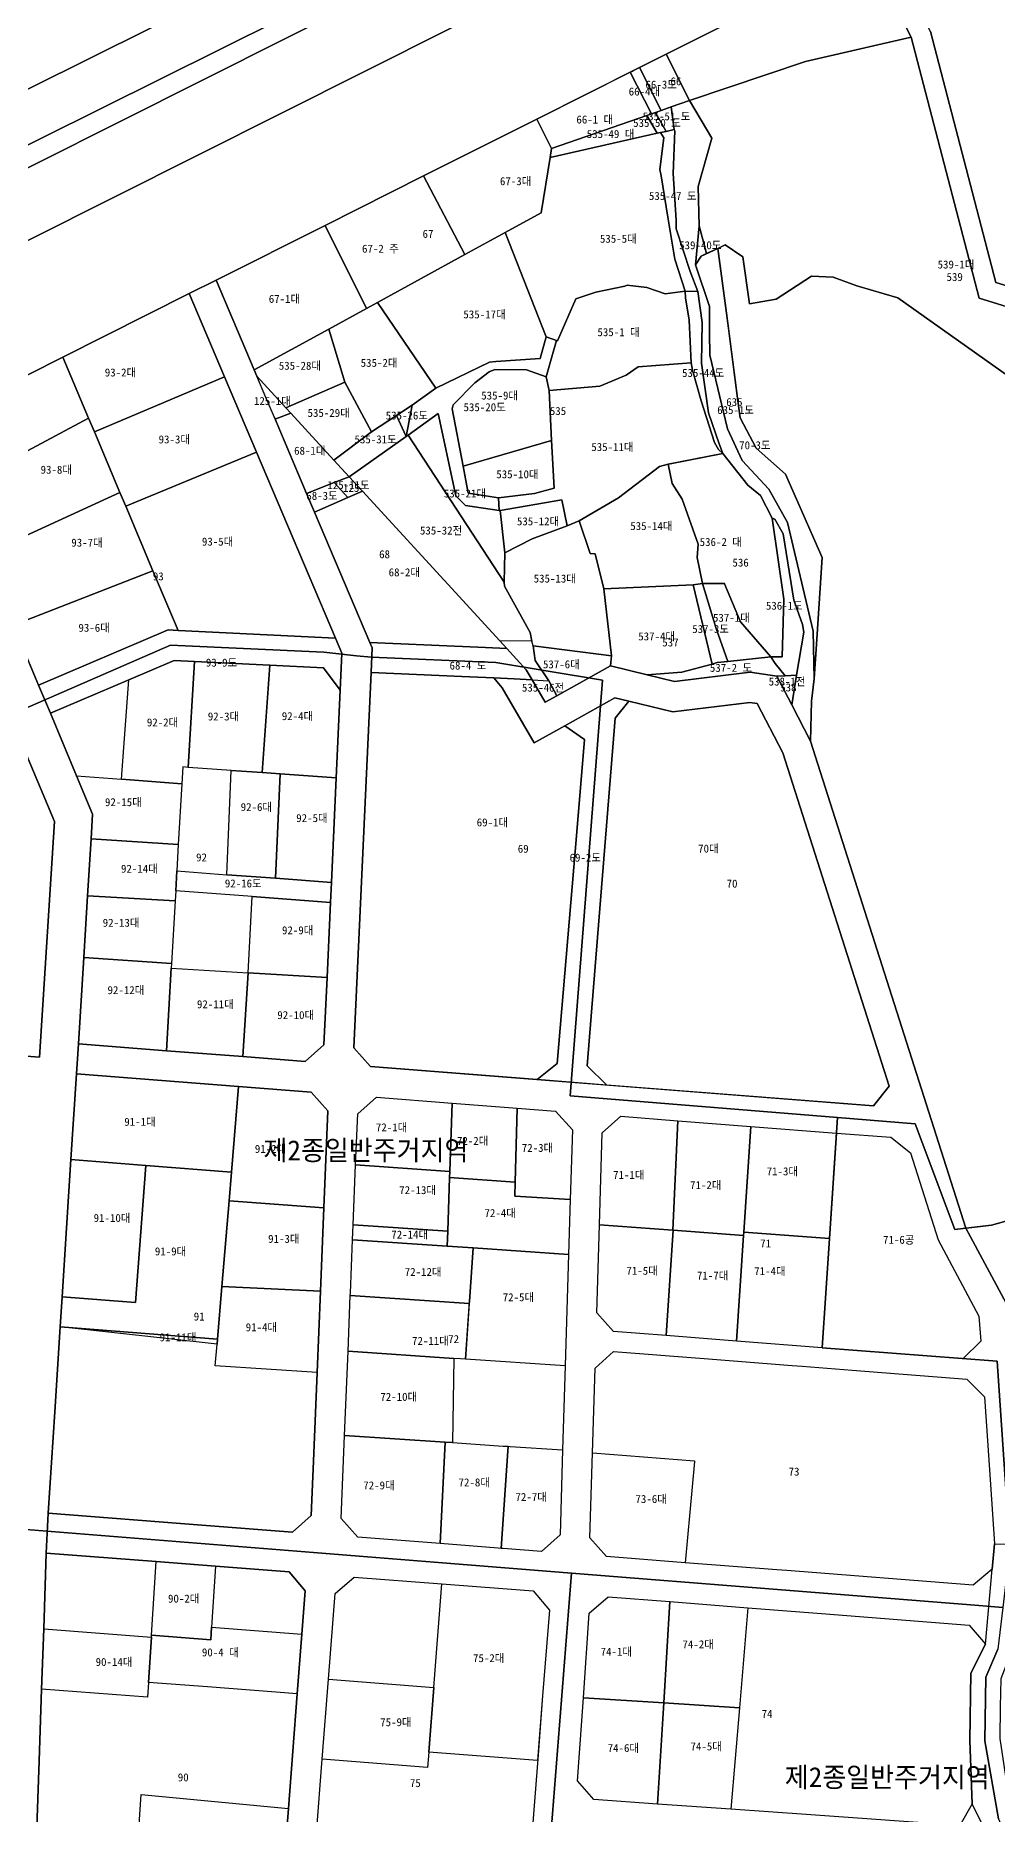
# Model space of a CAD drawing. Header units: metres. Extents: x 198218 to 208474, y 536547 to 547345.
# Drawn here: x 199855.9 to 200048.4, y 544205.1 to 544560.8 of the extents above; entities that cross this region are included whole.
import ezdxf
from ezdxf.enums import TextEntityAlignment as Align

# ---------------------------------------------------------------- set-up
doc = ezdxf.new("R2010")
doc.units = ezdxf.units.M
for name, color, linetype in [('CENTER_RADIUS', 1, 'Continuous'), ('PARCEL_BONBUN', 7, 'Continuous'), ('PARCEL_BUBUN', 8, 'Continuous'), ('PARCEL_LABEL', 3, 'Continuous'), ('ZONING', 5, 'Continuous'), ('ZONING_LABEL', 6, 'Continuous')]:
    doc.layers.add(name, color=color, linetype=linetype)

msp = doc.modelspace()

# ---------------------------------------------------------------- linework, layer by layer
at = {"layer": 'CENTER_RADIUS'}
msp.add_circle((200224.7, 544673.01), 1000, dxfattribs=at)
at = {"layer": 'PARCEL_BONBUN'}
for points in [[(199502, 544343.08), (200291.34, 544739.08), (200266.7, 544776.29), (200263.36, 544781.33), (200254, 544795.46), (200247.05, 544805.95), (200243.72, 544810.99), (200095.88, 545034.22), (200086.36, 545037.29), (200067.91, 545030.29), (200062.77, 545028.34), (199752.8, 544910.66)], [(199806.35, 544573.96), (200254, 544795.46), (200263.36, 544781.33), (200266.7, 544776.29), (200291.34, 544739.08), (199502, 544343.08)], [(200231.63, 544682.3), (200194.58, 544663.71), (200191, 544661.92), (200165.55, 544649.14), (200120.74, 544626.66), (200108.04, 544620.28), (200085.49, 544608.96), (200081.91, 544607.17), (200078.33, 544605.37), (200071.15, 544601.77), (200026.12, 544579.18), (200022.53, 544577.38), (199982.08, 544557.09), (199976.72, 544554.4), (199956.23, 544544.12), (199933.56, 544532.74), (199913.84, 544522.85), (199892.04, 544511.91), (199886.66, 544509.21), (199861.38, 544496.51), (199834.61, 544483.07)], [(200143.19, 544574.22), (200093.09, 544548.71), (200088.55, 544546.4), (200099.46, 544524.39), (200075.79, 544498.73), (200044.71, 544508.29), (200044.71, 544508.29), (200031.07, 544560.46), (200022.54, 544577.38)], [(200071.68, 544477.7), (200028.45, 544508.39), (200020.21, 544510.76), (200015.5, 544512.52), (200011.15, 544512.7), (200004.06, 544508.11), (199998.74, 544507.15), (199997.42, 544516.53), (199993.88, 544518.93), (199992.43, 544518.26), (199990.13, 544517.21), (199989.07, 544516.72), (199987.96, 544514.93), (199988.68, 544522.76), (199988.47, 544530.6), (199991.22, 544540.32), (199986.77, 544547.79), (200009.98, 544555.61), (200031.07, 544560.46), (200044.71, 544508.29), (200075.79, 544498.73)], [(200034.96, 544561.63), (200048.01, 544511.45), (200074.55, 544503.29), (200094.66, 544525.07), (200083.21, 544548.17), (200095.3, 544554.33), (200099.32, 544556.37), (200102.88, 544558.19), (200104.43, 544562.95)], [(200056.98, 544325.7), (200047.19, 544322.98), (200042.05, 544322.35), (200010.95, 544419.7), (200011.18, 544427.73), (200011.71, 544432.22), (200011.49, 544441.73), (200006.34, 544463.42), (200002.64, 544470.09), (199997.28, 544475.81), (199994.36, 544482.14), (199990.79, 544496.9), (199990.78, 544501.38), (199990.78, 544506.63), (199987.96, 544514.93), (199989.07, 544516.72), (199992.43, 544518.26), (199993.88, 544518.93), (199997.42, 544516.53), (199998.74, 544507.15), (200004.06, 544508.11), (200011.15, 544512.7), (200011.15, 544512.7), (200015.5, 544512.52), (200020.21, 544510.76), (200028.45, 544508.39), (200071.68, 544477.7)], [(199905.5, 544193.57), (199906.49, 544206.29), (199908.28, 544229.22), (199909.21, 544241.19), (199909.88, 544249.81), (199906.63, 544253.61), (199891.93, 544254.76), (199880.06, 544255.68), (199858.05, 544257.4), (199858.44, 544265.4), (199889.17, 544263), (199907.34, 544261.58), (199911.08, 544264.9), (199911.59, 544277.34), (199912.25, 544293.47), (199912.91, 544309.73), (199913.6, 544326.42), (199914.39, 544345.82), (199911.07, 544349.56), (199896.55, 544350.7), (199864.11, 544353.23), (199864.49, 544359.22), (199882.12, 544357.84), (199897.38, 544356.65), (199909.86, 544355.68), (199913.61, 544358.99), (199914.23, 544372.5), (199914.92, 544387.48), (199915.1, 544391.48), (199916.06, 544412.38), (199916.86, 544429.92), (199917.2, 544437.3), (199915.92, 544440.31), (199900.12, 544477.51), (199893.73, 544492.56), (199886.66, 544509.21), (199892.04, 544511.91), (199899.66, 544493.96), (199900.19, 544492.7), (199905.99, 544486.38), (199906.96, 544485.33), (199903.84, 544484.1), (199910.15, 544469.26), (199911.73, 544465.53), (199922.81, 544439.44), (199923.26, 544438.38), (199923.03, 544433.43), (199919.59, 544358.41), (199922.9, 544354.66), (200023.59, 544346.81), (200026.69, 544350.73), (200005.39, 544417.4), (200000.31, 544427.23), (199998.79, 544427.45), (199983.38, 544425.6), (199974.62, 544427.73), (199971.8, 544428.41), (199961.79, 544422.8), (199955.69, 544419.37), (199949.24, 544430.39), (199947.58, 544432.36), (199951.67, 544432.18), (199955.24, 544432.02), (199957.89, 544427.49), (199960.23, 544428.8), (199970.92, 544434.79), (199978.25, 544433.01), (199983.74, 544431.68), (199998.87, 544433.5), (200004.23, 544432.72), (200007.2, 544426.96), (200010.95, 544419.7), (200042.05, 544322.35), (200050.55, 544306.46)], [(199851.48, 544442.92), (199856.52, 544430.91), (199858.88, 544425.29), (199864.13, 544412.8), (199867.34, 544405.16), (199867.03, 544400.2), (199866.32, 544388.77), (199865.56, 544376.5), (199864.49, 544359.22), (199864.11, 544353.23), (199863, 544336.07), (199861.23, 544308.61), (199860.84, 544302.63), (199859.75, 544285.66), (199858.44, 544265.4), (199858.05, 544257.4), (199857.54, 544242.27), (199857.13, 544230.2), (199856.64, 544215.84), (199856.12, 544200.69), (199855.07, 544169.87)], [(200050.55, 544306.46), (200042.05, 544322.35), (200047.19, 544322.98), (200056.98, 544325.7)]]:
    msp.add_lwpolyline(points, dxfattribs=at)
for points in [[(200048.01, 544511.45), (200034.96, 544561.63), (200026.12, 544579.18), (200071.15, 544601.77), (200078.33, 544605.37), (200081.91, 544607.17), (200104.43, 544562.95), (200102.88, 544558.19), (200099.32, 544556.37), (200095.3, 544554.33), (200083.21, 544548.17), (200094.66, 544525.07), (200074.55, 544503.29), (200048.01, 544511.45)], [(199976.72, 544554.4), (199982.08, 544557.09), (200022.53, 544577.38), (200031.07, 544560.46), (200009.98, 544555.61), (199986.77, 544547.79), (199983.11, 544546.52), (199981.05, 544545.81), (199979.95, 544545.43), (199979.16, 544545.16), (199978.23, 544544.84), (199959.15, 544538.25), (199956.23, 544544.12), (199974.89, 544553.48), (199975.35, 544553.71), (199975.53, 544553.81), (199976.72, 544554.4)], [(199954.1, 544433.97), (199950.18, 544438.24), (199948.78, 544439.77), (199921.32, 544469.69), (199918.65, 544472.59), (199918.63, 544472.6), (199915.59, 544475.93), (199906.96, 544485.33), (199905.99, 544486.38), (199900.19, 544492.7), (199899.66, 544493.96), (199914.57, 544502.11), (199922.12, 544506.24), (199924.33, 544507.45), (199941.81, 544517), (199949.86, 544521.41), (199957.1, 544525.36), (199958.85, 544536.41), (199959.15, 544538.25), (199978.23, 544544.84), (199979.95, 544545.43), (199981.05, 544545.81), (199983.11, 544546.52), (199983.65, 544542.01), (199983.82, 544541.73), (199983.46, 544533.22), (199984.1, 544523.89), (199984.09, 544522.17), (199986.85, 544513.64), (199988.42, 544509.64), (199989.3, 544503.43), (199989.18, 544495.33), (199990.55, 544485.38), (199992.68, 544479.18), (199993.44, 544477.21), (199982.5, 544475.08), (199983.31, 544471.26), (199985.3, 544468.14), (199988.49, 544459.13), (199988.3, 544456.43), (199989.37, 544451.27), (199987.48, 544450.99), (199969.58, 544450.16), (199971.11, 544436.81), (199955.47, 544438.77), (199955.88, 544435.88), (199958.62, 544431.81), (199960.23, 544428.8), (199957.89, 544427.49), (199955.24, 544432.02), (199954.1, 544433.97)], [(199983.65, 544542.01), (199983.11, 544546.52), (199986.77, 544547.79), (199991.22, 544540.32), (199988.47, 544530.6), (199988.68, 544522.76), (199987.96, 544514.93), (199990.78, 544506.63), (199990.78, 544501.38), (199990.79, 544496.9), (199994.36, 544482.14), (199997.28, 544475.81), (200002.64, 544470.09), (200006.34, 544463.42), (200011.49, 544441.73), (200011.71, 544432.22), (200011.18, 544427.73), (200010.95, 544419.7), (200007.2, 544426.96), (200008.13, 544432.9), (200009.59, 544441.54), (200009.34, 544443.07), (200007.64, 544447.9), (200005.46, 544461.15), (200003.81, 544464.11), (200003.31, 544464.33), (200000.96, 544468.84), (199998.43, 544470.94), (199993.44, 544477.21), (199993.42, 544477.26), (199992.68, 544479.18), (199990.55, 544485.38), (199989.18, 544495.33), (199989.3, 544503.43), (199988.42, 544509.64), (199986.85, 544513.64), (199984.09, 544522.17), (199984.1, 544523.89), (199983.46, 544533.22), (199983.82, 544541.73), (199983.65, 544542.01)], [(199958.85, 544536.41), (199957.1, 544525.36), (199949.86, 544521.41), (199941.81, 544517), (199924.33, 544507.45), (199922.12, 544506.24), (199914.57, 544502.11), (199899.66, 544493.96), (199892.04, 544511.91), (199913.84, 544522.85), (199933.56, 544532.74), (199956.23, 544544.12), (199959.15, 544538.25), (199958.85, 544536.41)], [(199887.73, 544435.65), (199883.67, 544435.85), (199874.56, 544431.97), (199858.88, 544425.29), (199856.52, 544430.91), (199851.48, 544442.92), (199845.58, 544456.96), (199840.04, 544470.15), (199834.61, 544483.07), (199861.38, 544496.51), (199886.66, 544509.21), (199893.73, 544492.56), (199900.12, 544477.51), (199915.92, 544440.31), (199917.2, 544437.3), (199916.86, 544429.92), (199913.52, 544434.37), (199902.82, 544434.9), (199887.73, 544435.65)], [(199903.7, 544484.44), (199903.96, 544484.15), (199906.96, 544485.33), (199915.59, 544475.93), (199918.63, 544472.6), (199918.65, 544472.59), (199915.66, 544471.42), (199918.4, 544468.42), (199921.32, 544469.69), (199948.78, 544439.77), (199950.18, 544438.24), (199954.1, 544433.97), (199955.24, 544432.02), (199951.67, 544432.18), (199947.58, 544432.36), (199941.2, 544432.64), (199923.03, 544433.43), (199923.26, 544438.38), (199922.81, 544439.44), (199911.73, 544465.53), (199910.15, 544469.26), (199903.7, 544484.44)], [(199993.72, 544451.27), (199989.83, 544451.27), (199989.37, 544451.27), (199988.3, 544456.43), (199988.49, 544459.13), (199985.3, 544468.14), (199983.31, 544471.26), (199982.5, 544475.08), (199982.89, 544475.16), (199993.44, 544477.21), (199998.43, 544470.94), (200000.96, 544468.84), (200003.31, 544464.33), (200003.81, 544464.11), (200005.46, 544461.15), (200007.64, 544447.9), (200009.34, 544443.07), (200009.59, 544441.54), (200008.13, 544432.9), (200005.88, 544432.8), (200003.86, 544435.22), (200002.99, 544436.56), (199996.94, 544443.57), (199993.72, 544451.27)], [(199921.32, 544469.69), (199918.4, 544468.42), (199915.66, 544471.42), (199918.65, 544472.59), (199921.32, 544469.69)], [(199971.11, 544436.81), (199969.58, 544450.16), (199987.48, 544450.99), (199989.37, 544451.27), (199989.83, 544451.27), (199993.72, 544451.27), (199993.75, 544451.19), (199996.94, 544443.57), (200002.99, 544436.56), (200003.86, 544435.22), (200005.88, 544432.8), (200004.23, 544432.72), (199998.87, 544433.5), (199983.74, 544431.68), (199978.25, 544433.01), (199970.92, 544434.79), (199960.23, 544428.8), (199958.62, 544431.81), (199955.88, 544435.88), (199955.47, 544438.77), (199971.11, 544436.81)], [(199864.49, 544359.22), (199865.56, 544376.5), (199866.32, 544388.77), (199867.03, 544400.2), (199867.34, 544405.16), (199864.13, 544412.8), (199858.88, 544425.29), (199874.56, 544431.97), (199883.67, 544435.85), (199887.73, 544435.65), (199902.82, 544434.9), (199913.52, 544434.37), (199916.86, 544429.92), (199916.06, 544412.38), (199915.1, 544391.48), (199914.92, 544387.48), (199914.23, 544372.5), (199913.61, 544358.99), (199909.86, 544355.68), (199897.38, 544356.65), (199882.12, 544357.84), (199864.49, 544359.22)], [(199970.22, 544350.97), (199956.24, 544352.06), (199922.9, 544354.66), (199919.59, 544358.41), (199923.03, 544433.43), (199941.2, 544432.64), (199947.58, 544432.36), (199949.24, 544430.39), (199955.69, 544419.37), (199961.79, 544422.8), (199971.8, 544428.41), (199974.62, 544427.73), (199971.87, 544424.33), (199966.27, 544354.79), (199970.22, 544350.97)], [(200007.2, 544426.96), (200004.23, 544432.72), (200005.88, 544432.8), (200008.13, 544432.9), (200007.2, 544426.96)], [(200026.69, 544350.73), (200023.59, 544346.81), (199970.22, 544350.97), (199966.27, 544354.79), (199971.87, 544424.33), (199974.62, 544427.73), (199983.38, 544425.6), (199998.79, 544427.45), (200000.31, 544427.23), (200005.39, 544417.4), (200026.69, 544350.73)], [(199859.75, 544285.66), (199860.84, 544302.63), (199861.23, 544308.61), (199863, 544336.07), (199864.11, 544353.23), (199896.55, 544350.7), (199911.07, 544349.56), (199914.39, 544345.82), (199913.6, 544326.42), (199912.91, 544309.73), (199912.25, 544293.47), (199911.59, 544277.34), (199911.08, 544264.9), (199907.34, 544261.58), (199889.17, 544263), (199858.44, 544265.4), (199859.75, 544285.66)], [(199948.5, 544258.38), (199936.86, 544259.29), (199920.38, 544260.57), (199917.06, 544264.31), (199917.74, 544280.92), (199918.43, 544297.73), (199918.89, 544308.89), (199918.9, 544309.33), (199919.34, 544320.05), (199919.46, 544323.05), (199919.95, 544335.04), (199920.37, 544345.23), (199924.11, 544348.55), (199939.25, 544347.37), (199952.26, 544346.35), (199959.97, 544345.75), (199963.31, 544342.03), (199962.88, 544328.09), (199962.55, 544317.09), (199961.87, 544294.8), (199961.36, 544278.01), (199960.84, 544261.05), (199957.12, 544257.71), (199949.47, 544258.31), (199949.05, 544258.34), (199948.5, 544258.38)], [(199968.19, 544305.43), (199968.73, 544323.05), (199969.29, 544341.39), (199973.01, 544344.73), (199984.41, 544343.84), (199999.03, 544342.7), (200016.18, 544341.37), (200027.02, 544340.52), (200030.94, 544337.42), (200036.51, 544320.01), (200044.65, 544304.78), (200045, 544299.78), (200041.44, 544296.26), (200013.3, 544298.45), (199996.15, 544299.79), (199982.08, 544300.89), (199971.53, 544301.71), (199968.19, 544305.43)], [(200006.22, 544253.88), (200004.23, 544254.03), (199985.88, 544255.46), (199970.16, 544256.69), (199966.82, 544260.41), (199967.34, 544277.46), (199967.85, 544294.35), (199971.57, 544297.69), (199989.69, 544296.28), (200007.32, 544294.91), (200009.32, 544294.75), (200019.29, 544293.98), (200042.24, 544292.19), (200045.76, 544288.63), (200046.97, 544271.08), (200047.79, 544259.24), (200047.33, 544254.2), (200043.51, 544250.97), (200006.22, 544253.88)], [(199899.83, 544166.38), (199887.57, 544167.34), (199874.41, 544168.36), (199855.07, 544169.87), (199856.12, 544200.69), (199856.64, 544215.84), (199857.13, 544230.2), (199857.54, 544242.27), (199858.05, 544257.4), (199880.06, 544255.68), (199891.93, 544254.76), (199906.63, 544253.61), (199909.88, 544249.81), (199909.21, 544241.19), (199908.28, 544229.22), (199906.49, 544206.29), (199905.5, 544193.57), (199903.63, 544169.63), (199899.83, 544166.38)], [(199912.12, 544201.38), (199913.28, 544216.17), (199914.52, 544232.15), (199915.86, 544249.34), (199919.66, 544252.59), (199937.22, 544251.23), (199955.47, 544249.81), (199958.72, 544246.01), (199957.37, 544228.82), (199956.45, 544217.06), (199953.93, 544184.89), (199952.44, 544165.83), (199948.64, 544162.58), (199912.86, 544165.36), (199909.61, 544169.16), (199912.03, 544200.22), (199912.12, 544201.38)], [(199967.64, 544208.09), (199964.37, 544211.88), (199965.52, 544228.44), (199966.7, 544245.39), (199970.5, 544248.64), (199982.79, 544247.68), (199998.45, 544246.46), (200013.18, 544245.31), (200042.73, 544243.01), (200045.96, 544239.18), (200043.04, 544233.41), (200042.8, 544219.92), (200043.3, 544207.28), (200040.83, 544202.93), (200010.07, 544205.1), (199995.01, 544206.16), (199980.36, 544207.19), (199967.64, 544208.09)]]:
    msp.add_lwpolyline(points, close=True, dxfattribs=at)
at = {"layer": 'PARCEL_BUBUN'}
for points in [[(200206.13, 544746.19), (200266.7, 544776.29), (200291.34, 544739.08), (199502, 544343.08), (199496.17, 544354.7), (199808.93, 544511.61), (199822.57, 544518.45), (200156.35, 544685.91), (200155, 544688.39), (200154.54, 544689.23), (200175.92, 544701.04), (200193.03, 544718.43), (200210.9, 544736.59), (200206.13, 544746.19)], [(200206.13, 544746.19), (200210.9, 544736.59), (200193.03, 544718.43), (199818.52, 544532.3), (199813.11, 544550.83), (200206.13, 544746.19)], [(200193.03, 544718.43), (200175.92, 544701.04), (200154.54, 544689.23), (200155, 544688.39), (199821.37, 544522.55), (199818.52, 544532.3), (200193.03, 544718.43)], [(200155, 544688.39), (200156.35, 544685.91), (199822.57, 544518.45), (199821.37, 544522.55), (200155, 544688.39)], [(200026.12, 544579.18), (200071.15, 544601.77), (200095.3, 544554.33), (200083.21, 544548.17), (200094.66, 544525.07), (200074.55, 544503.29), (200048.01, 544511.45), (200034.96, 544561.63), (200026.12, 544579.18)], [(200022.53, 544577.38), (200031.07, 544560.46), (200009.98, 544555.61), (199986.77, 544547.79), (199982.08, 544557.09), (200022.53, 544577.38)], [(199976.72, 544554.4), (199982.08, 544557.09), (199986.77, 544547.79), (199983.11, 544546.52), (199981.05, 544545.81), (199976.72, 544554.4)], [(199959.15, 544538.25), (199956.23, 544544.12), (199974.89, 544553.48), (199979.16, 544545.16), (199978.23, 544544.84), (199959.15, 544538.25)], [(199979.16, 544545.16), (199974.89, 544553.48), (199975.35, 544553.71), (199975.53, 544553.81), (199976.72, 544554.4), (199981.05, 544545.81), (199979.95, 544545.43), (199979.16, 544545.16)], [(199983.11, 544546.52), (199983.65, 544542.01), (199982.06, 544541.65), (199979.95, 544545.43), (199981.05, 544545.81), (199983.11, 544546.52)], [(199993.44, 544477.21), (199993.42, 544477.26), (199992.68, 544479.18), (199990.55, 544485.38), (199989.18, 544495.33), (199989.3, 544503.43), (199988.42, 544509.64), (199986.85, 544513.64), (199984.09, 544522.17), (199984.1, 544523.89), (199983.46, 544533.22), (199983.82, 544541.73), (199983.65, 544542.01), (199983.11, 544546.52), (199986.77, 544547.79), (199991.22, 544540.32), (199988.47, 544530.6), (199988.68, 544522.76), (199987.96, 544514.93), (199990.78, 544506.63), (199990.78, 544501.38), (199990.79, 544496.9), (199994.36, 544482.14), (199997.28, 544475.81), (200002.64, 544470.09), (200006.34, 544463.42), (200011.49, 544441.73), (200011.71, 544432.22), (200011.18, 544427.73), (200010.95, 544419.7), (200007.2, 544426.96), (200008.13, 544432.9), (200009.59, 544441.54), (200009.34, 544443.07), (200007.64, 544447.9), (200005.46, 544461.15), (200003.81, 544464.11), (200003.31, 544464.33), (200000.96, 544468.84), (199998.43, 544470.94), (199993.44, 544477.21)], [(199959.15, 544538.25), (199958.85, 544536.41), (199957.1, 544525.36), (199949.86, 544521.41), (199941.81, 544517), (199933.56, 544532.74), (199956.23, 544544.12), (199959.15, 544538.25)], [(199978.23, 544544.84), (199980.26, 544541.28), (199958.85, 544536.41), (199959.15, 544538.25), (199978.23, 544544.84)], [(199979.95, 544545.43), (199982.06, 544541.65), (199980.96, 544541.42), (199980.26, 544541.28), (199978.23, 544544.84), (199979.95, 544545.43)], [(199980.96, 544541.42), (199981.61, 544540.35), (199980.84, 544534.04), (199981.08, 544532.79), (199982.44, 544524.47), (199983.81, 544516.12), (199985.89, 544509.68), (199981.88, 544509.19), (199978.22, 544510.45), (199974.3, 544510.89), (199973.83, 544510.73), (199968.03, 544509.52), (199964.02, 544508.19), (199960.37, 544499.74), (199960.16, 544499.82), (199958.07, 544500.56), (199949.86, 544521.41), (199957.1, 544525.36), (199958.85, 544536.41), (199980.26, 544541.28), (199980.96, 544541.42)], [(199981.08, 544532.79), (199980.84, 544534.04), (199981.61, 544540.35), (199980.96, 544541.42), (199982.06, 544541.65), (199983.65, 544542.01), (199983.82, 544541.73), (199983.46, 544533.22), (199984.1, 544523.89), (199984.09, 544522.17), (199986.85, 544513.64), (199988.42, 544509.64), (199985.89, 544509.68), (199983.81, 544516.12), (199982.44, 544524.47), (199981.08, 544532.79)], [(199913.84, 544522.85), (199933.56, 544532.74), (199941.81, 544517), (199924.33, 544507.45), (199922.12, 544506.24), (199913.84, 544522.85)], [(199892.04, 544511.91), (199913.84, 544522.85), (199922.12, 544506.24), (199914.57, 544502.11), (199899.66, 544493.96), (199892.04, 544511.91)], [(199949.86, 544521.41), (199958.07, 544500.56), (199956.89, 544496.25), (199947.98, 544495.62), (199946.75, 544495.5), (199936.03, 544490.32), (199924.33, 544507.45), (199941.81, 544517), (199949.86, 544521.41)], [(199988.68, 544522.76), (199990.12, 544517.21), (199989.07, 544516.72), (199987.96, 544514.93), (199988.68, 544522.76)], [(200011.71, 544432.22), (200011.49, 544441.73), (200006.34, 544463.42), (200002.64, 544470.09), (199997.28, 544475.81), (199994.36, 544482.14), (199990.79, 544496.9), (199990.78, 544501.38), (199990.78, 544506.63), (199987.96, 544514.93), (199989.07, 544516.72), (199992.43, 544518.26), (199994.13, 544505.27), (199996.41, 544487.79), (199996.86, 544484.4), (200000.1, 544478.28), (200005.95, 544473.1), (200013.31, 544456.42), (200012.25, 544440.12), (200011.71, 544432.22)], [(199976.5, 544494.56), (199974.08, 544492.89), (199968.84, 544490.69), (199958.65, 544489.84), (199958.07, 544492.6), (199959.45, 544497.53), (199960.16, 544499.82), (199960.37, 544499.74), (199964.02, 544508.19), (199968.03, 544509.52), (199973.83, 544510.73), (199974.3, 544510.89), (199978.22, 544510.45), (199981.88, 544509.19), (199985.89, 544509.68), (199985.97, 544508.35), (199986.69, 544503.88), (199987.07, 544495.4), (199976.5, 544494.56)], [(199861.38, 544496.51), (199886.66, 544509.21), (199893.73, 544492.56), (199867.7, 544481.55), (199866.53, 544484.31), (199861.38, 544496.51)], [(199924.33, 544507.45), (199936.03, 544490.32), (199931.27, 544486.92), (199928.13, 544484.86), (199923.14, 544481.54), (199917.81, 544491.49), (199914.57, 544502.11), (199922.12, 544506.24), (199924.33, 544507.45)], [(199988.42, 544509.64), (199989.3, 544503.43), (199989.18, 544495.33), (199990.55, 544485.38), (199992.68, 544479.18), (199993.42, 544477.26), (199993.39, 544477.26), (199992.56, 544478.04), (199991.72, 544479.46), (199989.11, 544487.79), (199987.34, 544493.89), (199987.07, 544495.4), (199986.69, 544503.88), (199985.97, 544508.35), (199985.89, 544509.68), (199988.42, 544509.64)], [(199914.57, 544502.11), (199917.81, 544491.49), (199905.99, 544486.38), (199900.19, 544492.7), (199899.66, 544493.96), (199914.57, 544502.11)], [(199958.07, 544500.56), (199960.16, 544499.82), (199959.45, 544497.53), (199958.07, 544492.6), (199954.14, 544493.97), (199947.8, 544494.06), (199946.64, 544493.56), (199943.82, 544491.34), (199939.49, 544486.94), (199939.29, 544486.2), (199941.48, 544474.71), (199942.44, 544469.31), (199948.55, 544468.39), (199948.68, 544465.85), (199941.92, 544466.85), (199939.98, 544468.78), (199936.45, 544485.22), (199930.45, 544480.92), (199930.07, 544480.65), (199931.27, 544486.92), (199936.03, 544490.32), (199946.75, 544495.5), (199947.98, 544495.62), (199956.89, 544496.25), (199958.07, 544500.56)], [(199861.38, 544496.51), (199866.53, 544484.31), (199840.04, 544470.15), (199834.61, 544483.07), (199861.38, 544496.51)], [(199947.8, 544494.06), (199954.14, 544493.97), (199958.07, 544492.6), (199958.65, 544489.84), (199959.15, 544479.84), (199941.48, 544474.71), (199939.29, 544486.2), (199939.49, 544486.94), (199943.82, 544491.34), (199946.64, 544493.56), (199947.8, 544494.06)], [(199976.5, 544494.56), (199987.07, 544495.4), (199987.34, 544493.89), (199989.11, 544487.79), (199991.72, 544479.46), (199992.56, 544478.04), (199993.44, 544477.21), (199982.5, 544475.08), (199980.72, 544474.63), (199972.51, 544468.35), (199964.65, 544463.78), (199962.25, 544462.75), (199961.23, 544467.97), (199948.88, 544465.84), (199948.68, 544465.85), (199948.55, 544468.39), (199955.76, 544469.21), (199959.69, 544470.33), (199959.15, 544479.84), (199958.65, 544489.84), (199968.84, 544490.69), (199974.08, 544492.89), (199976.5, 544494.56)], [(199893.73, 544492.56), (199900.12, 544477.51), (199873.97, 544466.7), (199872.8, 544469.46), (199867.7, 544481.55), (199893.73, 544492.56)], [(199900.19, 544492.7), (199905.99, 544486.38), (199906.96, 544485.33), (199903.96, 544484.15), (199903.7, 544484.44), (199902, 544488.45), (199900.19, 544492.7)], [(199917.81, 544491.49), (199923.14, 544481.54), (199915.59, 544475.93), (199906.96, 544485.33), (199905.99, 544486.38), (199917.81, 544491.49)], [(199931.27, 544486.92), (199930.07, 544480.65), (199928.13, 544484.86), (199931.27, 544486.92)], [(199867.7, 544481.55), (199872.8, 544469.46), (199845.58, 544456.96), (199840.04, 544470.15), (199866.53, 544484.31), (199867.7, 544481.55)], [(199903.7, 544484.44), (199903.96, 544484.15), (199906.96, 544485.33), (199915.59, 544475.93), (199918.63, 544472.6), (199918.65, 544472.59), (199915.66, 544471.42), (199910.15, 544469.26), (199903.7, 544484.44)], [(199928.13, 544484.86), (199930.07, 544480.65), (199918.63, 544472.6), (199915.59, 544475.93), (199923.14, 544481.54), (199928.13, 544484.86)], [(199930.45, 544480.92), (199936.45, 544485.22), (199939.98, 544468.78), (199941.92, 544466.85), (199948.68, 544465.85), (199948.88, 544465.84), (199949.82, 544457.38), (199949.67, 544451.49), (199930.45, 544480.92)], [(199930.07, 544480.65), (199930.45, 544480.92), (199949.67, 544451.49), (199949.73, 544450.69), (199954.89, 544441.44), (199955.22, 544439.74), (199948.78, 544439.77), (199921.32, 544469.69), (199918.65, 544472.59), (199918.63, 544472.6), (199930.07, 544480.65)], [(199959.15, 544479.84), (199959.69, 544470.33), (199955.76, 544469.21), (199948.55, 544468.39), (199942.44, 544469.31), (199941.48, 544474.71), (199959.15, 544479.84)], [(199900.12, 544477.51), (199915.92, 544440.31), (199884.45, 544441.87), (199879.41, 544453.8), (199873.97, 544466.7), (199900.12, 544477.51)], [(199980.72, 544474.63), (199982.5, 544475.08), (199983.31, 544471.26), (199985.3, 544468.14), (199988.49, 544459.13), (199988.3, 544456.43), (199989.37, 544451.27), (199987.48, 544450.99), (199969.58, 544450.16), (199967.87, 544457.18), (199966.86, 544457.27), (199964.65, 544463.78), (199972.51, 544468.35), (199980.72, 544474.63)], [(199982.5, 544475.08), (199982.89, 544475.16), (199993.44, 544477.21), (199998.43, 544470.94), (200000.96, 544468.84), (200003.31, 544464.33), (200005.63, 544448.1), (200005.28, 544436.57), (200002.99, 544436.56), (199996.94, 544443.57), (199993.75, 544451.19), (199993.72, 544451.27), (199989.83, 544451.27), (199989.37, 544451.27), (199988.3, 544456.43), (199988.49, 544459.13), (199985.3, 544468.14), (199983.31, 544471.26), (199982.5, 544475.08)], [(199918.65, 544472.59), (199921.32, 544469.69), (199918.4, 544468.42), (199915.66, 544471.42), (199918.65, 544472.59)], [(199873.97, 544466.7), (199879.41, 544453.8), (199851.48, 544442.92), (199845.58, 544456.96), (199872.8, 544469.46), (199873.97, 544466.7)], [(199910.15, 544469.26), (199915.66, 544471.42), (199918.4, 544468.42), (199911.73, 544465.53), (199910.15, 544469.26)], [(199918.4, 544468.42), (199921.32, 544469.69), (199948.78, 544439.77), (199950.18, 544438.24), (199945.93, 544438.43), (199922.81, 544439.44), (199911.73, 544465.53), (199918.4, 544468.42)], [(199961.23, 544467.97), (199962.25, 544462.75), (199955.24, 544460.17), (199949.82, 544457.38), (199948.88, 544465.84), (199961.23, 544467.97)], [(199964.65, 544463.78), (199966.86, 544457.27), (199967.87, 544457.18), (199969.58, 544450.16), (199971.11, 544436.81), (199955.47, 544438.77), (199955.22, 544439.74), (199954.89, 544441.44), (199949.73, 544450.69), (199949.67, 544451.49), (199949.82, 544457.38), (199955.24, 544460.17), (199962.25, 544462.75), (199964.65, 544463.78)], [(200003.31, 544464.33), (200003.81, 544464.11), (200005.46, 544461.15), (200007.64, 544447.9), (200009.34, 544443.07), (200009.59, 544441.54), (200008.13, 544432.9), (200005.88, 544432.8), (200003.86, 544435.22), (200002.99, 544436.56), (200005.28, 544436.57), (200005.63, 544448.1), (200003.31, 544464.33)], [(199851.48, 544442.92), (199879.41, 544453.8), (199884.45, 544441.87), (199882.46, 544441.97), (199856.52, 544430.91), (199851.48, 544442.92)], [(199987.48, 544450.99), (199991.3, 544435.14), (199985.19, 544433.55), (199978.25, 544433.01), (199970.92, 544434.79), (199971.11, 544436.81), (199969.58, 544450.16), (199987.48, 544450.99)], [(199989.37, 544451.27), (199992.06, 544442.23), (199994.39, 544435.68), (199992.3, 544435.42), (199991.49, 544435.19), (199991.3, 544435.14), (199987.48, 544450.99), (199989.37, 544451.27)], [(200002.99, 544436.56), (199994.39, 544435.68), (199992.06, 544442.23), (199989.37, 544451.27), (199989.83, 544451.27), (199993.72, 544451.27), (199993.75, 544451.19), (199996.94, 544443.57), (200002.99, 544436.56)], [(199915.92, 544440.31), (199917.2, 544437.3), (199916.86, 544429.92), (199913.52, 544434.37), (199902.82, 544434.9), (199887.73, 544435.65), (199883.67, 544435.85), (199874.56, 544431.97), (199858.88, 544425.29), (199856.52, 544430.91), (199882.46, 544441.97), (199884.45, 544441.87), (199915.92, 544440.31)], [(199951.67, 544432.18), (199947.58, 544432.36), (199941.2, 544432.64), (199923.03, 544433.43), (199923.26, 544438.38), (199922.81, 544439.44), (199945.93, 544438.43), (199950.18, 544438.24), (199954.1, 544433.97), (199955.24, 544432.02), (199951.67, 544432.18)], [(199955.47, 544438.77), (199971.11, 544436.81), (199970.92, 544434.79), (199960.23, 544428.8), (199958.62, 544431.81), (199955.88, 544435.88), (199955.47, 544438.77)], [(200002.99, 544436.56), (200003.86, 544435.22), (200005.88, 544432.8), (200004.23, 544432.72), (199998.87, 544433.5), (199983.74, 544431.68), (199978.25, 544433.01), (199985.19, 544433.55), (199991.3, 544435.14), (199991.49, 544435.19), (199992.3, 544435.42), (199994.39, 544435.68), (200002.99, 544436.56)], [(199874.56, 544431.97), (199883.67, 544435.85), (199887.73, 544435.65), (199886.44, 544414.49), (199885.37, 544414.57), (199885.18, 544411.21), (199873.09, 544412.12), (199874.56, 544431.97)], [(199887.73, 544435.65), (199902.82, 544434.9), (199901.26, 544413.44), (199895.06, 544413.88), (199886.44, 544414.49), (199887.73, 544435.65)], [(199902.82, 544434.9), (199913.52, 544434.37), (199916.86, 544429.92), (199916.06, 544412.38), (199904.84, 544413.18), (199901.26, 544413.44), (199902.82, 544434.9)], [(199947.58, 544432.36), (199949.24, 544430.39), (199955.69, 544419.37), (199961.79, 544422.8), (199965.72, 544420.06), (199964.18, 544401.63), (199960.3, 544355.25), (199956.24, 544352.06), (199922.9, 544354.66), (199919.59, 544358.41), (199923.03, 544433.43), (199941.2, 544432.64), (199947.58, 544432.36)], [(200005.88, 544432.8), (200008.13, 544432.9), (200007.2, 544426.96), (200004.23, 544432.72), (200005.88, 544432.8)], [(199955.24, 544432.02), (199958.62, 544431.81), (199960.23, 544428.8), (199957.89, 544427.49), (199955.24, 544432.02)], [(199961.79, 544422.8), (199971.8, 544428.41), (199974.62, 544427.73), (199971.87, 544424.33), (199966.27, 544354.79), (199970.22, 544350.97), (199956.24, 544352.06), (199960.3, 544355.25), (199964.18, 544401.63), (199965.72, 544420.06), (199961.79, 544422.8)], [(199974.62, 544427.73), (199983.38, 544425.6), (199998.79, 544427.45), (200000.31, 544427.23), (200005.39, 544417.4), (200026.69, 544350.73), (200023.59, 544346.81), (199970.22, 544350.97), (199966.27, 544354.79), (199971.87, 544424.33), (199974.62, 544427.73)], [(199873.09, 544412.12), (199885.18, 544411.21), (199884.48, 544399.07), (199867.03, 544400.2), (199867.34, 544405.16), (199864.13, 544412.8), (199873.09, 544412.12)], [(199901.26, 544413.44), (199904.84, 544413.18), (199903.95, 544392.31), (199894.17, 544393.03), (199895.06, 544413.88), (199901.26, 544413.44)], [(199916.06, 544412.38), (199915.1, 544391.48), (199903.95, 544392.31), (199904.84, 544413.18), (199916.06, 544412.38)], [(199867.03, 544400.2), (199884.48, 544399.07), (199884.18, 544393.77), (199883.95, 544389.78), (199883.84, 544387.78), (199866.32, 544388.77), (199867.03, 544400.2)], [(199884.18, 544393.77), (199894.17, 544393.03), (199903.95, 544392.31), (199915.1, 544391.48), (199914.92, 544387.48), (199899.26, 544388.64), (199883.95, 544389.78), (199884.18, 544393.77)], [(199866.32, 544388.77), (199883.84, 544387.78), (199883.12, 544375.3), (199865.56, 544376.5), (199866.32, 544388.77)], [(199914.92, 544387.48), (199914.23, 544372.5), (199898.43, 544373.42), (199899.26, 544388.64), (199914.92, 544387.48)], [(199865.56, 544376.5), (199883.12, 544375.3), (199883.06, 544374.31), (199882.12, 544357.84), (199864.49, 544359.22), (199865.56, 544376.5)], [(199898.43, 544373.42), (199897.38, 544356.65), (199882.12, 544357.84), (199883.06, 544374.31), (199898.43, 544373.42)], [(199914.23, 544372.5), (199913.61, 544358.99), (199909.86, 544355.68), (199897.38, 544356.65), (199898.43, 544373.42), (199914.23, 544372.5)], [(199864.11, 544353.23), (199896.55, 544350.7), (199895.11, 544333.57), (199877.95, 544334.91), (199863, 544336.07), (199864.11, 544353.23)], [(199895.11, 544333.57), (199896.55, 544350.7), (199911.07, 544349.56), (199914.39, 544345.82), (199913.6, 544326.42), (199894.62, 544327.8), (199895.11, 544333.57)], [(199920.37, 544345.23), (199924.11, 544348.55), (199939.25, 544347.37), (199938.78, 544333.71), (199919.95, 544335.04), (199920.37, 544345.23)], [(199939.25, 544347.37), (199952.26, 544346.35), (199951.87, 544331.54), (199938.74, 544332.51), (199938.78, 544333.71), (199939.25, 544347.37)], [(199952.26, 544346.35), (199959.97, 544345.75), (199963.31, 544342.03), (199962.88, 544328.09), (199951.79, 544328.73), (199951.87, 544331.54), (199952.26, 544346.35)], [(199968.73, 544323.05), (199969.29, 544341.39), (199973.01, 544344.73), (199984.41, 544343.84), (199983.4, 544321.94), (199968.73, 544323.05)], [(199984.41, 544343.84), (199999.03, 544342.7), (199997.61, 544321.57), (199997.56, 544320.87), (199983.49, 544321.93), (199983.4, 544321.94), (199984.41, 544343.84)], [(199999.03, 544342.7), (200016.18, 544341.37), (200014.76, 544320.27), (199997.61, 544321.57), (199999.03, 544342.7)], [(200016.18, 544341.37), (200027.02, 544340.52), (200030.94, 544337.42), (200036.51, 544320.01), (200044.65, 544304.78), (200045, 544299.78), (200041.44, 544296.26), (200013.3, 544298.45), (200014.76, 544320.27), (200016.18, 544341.37)], [(199895.11, 544333.57), (199894.62, 544327.8), (199893.19, 544310.72), (199892.3, 544300.17), (199860.84, 544302.63), (199861.23, 544308.61), (199875.89, 544307.47), (199877.95, 544334.91), (199895.11, 544333.57)], [(199877.95, 544334.91), (199875.89, 544307.47), (199861.23, 544308.61), (199863, 544336.07), (199877.95, 544334.91)], [(199938.78, 544333.71), (199938.74, 544332.51), (199938.37, 544321.74), (199919.46, 544323.05), (199919.95, 544335.04), (199938.78, 544333.71)], [(199951.87, 544331.54), (199951.79, 544328.73), (199962.88, 544328.09), (199962.55, 544317.09), (199943.45, 544318.4), (199938.27, 544318.76), (199938.37, 544321.74), (199938.74, 544332.51), (199951.87, 544331.54)], [(199913.6, 544326.42), (199912.91, 544309.73), (199893.19, 544310.72), (199894.62, 544327.8), (199913.6, 544326.42)], [(199938.37, 544321.74), (199938.27, 544318.76), (199919.34, 544320.05), (199919.46, 544323.05), (199938.37, 544321.74)], [(199983.4, 544321.94), (199983.49, 544321.93), (199982.08, 544300.89), (199971.53, 544301.71), (199968.19, 544305.43), (199968.73, 544323.05), (199983.4, 544321.94)], [(199943.45, 544318.4), (199942.72, 544307.71), (199942.69, 544307.28), (199918.89, 544308.89), (199918.9, 544309.33), (199919.34, 544320.05), (199938.27, 544318.76), (199943.45, 544318.4)], [(199997.56, 544320.87), (199996.15, 544299.79), (199982.08, 544300.89), (199983.49, 544321.93), (199997.56, 544320.87)], [(199997.61, 544321.57), (200014.76, 544320.27), (200013.3, 544298.45), (199996.15, 544299.79), (199997.56, 544320.87), (199997.61, 544321.57)], [(199962.55, 544317.09), (199961.87, 544294.8), (199941.92, 544296.15), (199942.72, 544307.71), (199943.45, 544318.4), (199962.55, 544317.09)], [(199912.91, 544309.73), (199912.25, 544293.47), (199891.85, 544294.8), (199892.22, 544299.17), (199892.3, 544300.17), (199893.19, 544310.72), (199912.91, 544309.73)], [(199941.92, 544296.15), (199940.92, 544296.22), (199939.63, 544296.31), (199918.43, 544297.73), (199918.89, 544308.89), (199942.69, 544307.28), (199941.92, 544296.15)], [(199892.3, 544300.17), (199892.22, 544299.17), (199860.84, 544302.63), (199892.3, 544300.17)], [(199918.43, 544297.73), (199939.63, 544296.31), (199939.34, 544279.48), (199937.85, 544279.58), (199917.74, 544280.92), (199918.43, 544297.73)], [(199917.74, 544280.92), (199937.85, 544279.58), (199936.86, 544259.29), (199920.38, 544260.57), (199917.06, 544264.31), (199917.74, 544280.92)], [(199937.85, 544279.58), (199939.34, 544279.48), (199949.5, 544278.8), (199950.45, 544278.74), (199949.05, 544258.34), (199948.5, 544258.38), (199936.86, 544259.29), (199937.85, 544279.58)], [(199961.36, 544278.01), (199960.84, 544261.05), (199957.12, 544257.71), (199949.47, 544258.31), (199949.05, 544258.34), (199950.45, 544278.74), (199950.87, 544278.71), (199961.36, 544278.01)], [(199987.77, 544275.85), (199987.76, 544275.7), (199985.88, 544255.46), (199970.16, 544256.69), (199966.82, 544260.41), (199967.34, 544277.46), (199987.77, 544275.85)], [(199880.06, 544255.68), (199891.93, 544254.76), (199891.14, 544242.6), (199890.97, 544240.04), (199879.11, 544240.96), (199880.06, 544255.68)], [(199937.22, 544251.23), (199955.47, 544249.81), (199958.72, 544246.01), (199957.37, 544228.82), (199956.36, 544215.91), (199934.6, 544217.6), (199935.61, 544230.51), (199937.22, 544251.23)], [(199965.52, 544228.44), (199966.7, 544245.39), (199970.5, 544248.64), (199982.79, 544247.68), (199981.58, 544227.43), (199965.52, 544228.44)], [(199982.79, 544247.68), (199998.45, 544246.46), (199996.74, 544226.48), (199981.58, 544227.43), (199982.79, 544247.68)], [(199879.08, 544240.57), (199878.5, 544231.54), (199878.3, 544228.55), (199857.13, 544230.2), (199857.54, 544242.27), (199879.08, 544240.57)], [(199909.21, 544241.19), (199908.28, 544229.22), (199890.35, 544230.62), (199878.5, 544231.54), (199879.08, 544240.57), (199879.11, 544240.96), (199890.97, 544240.04), (199891.14, 544242.6), (199909.21, 544241.19)], [(199935.61, 544230.51), (199934.6, 544217.6), (199934.36, 544214.53), (199913.28, 544216.17), (199914.52, 544232.15), (199935.61, 544230.51)], [(199981.58, 544227.43), (199980.36, 544207.19), (199967.64, 544208.09), (199964.37, 544211.88), (199965.52, 544228.44), (199981.58, 544227.43)], [(199996.74, 544226.48), (199995.01, 544206.16), (199980.36, 544207.19), (199981.58, 544227.43), (199996.74, 544226.48)], [(199906.49, 544206.29), (199905.5, 544193.57), (199903.63, 544169.63), (199899.83, 544166.38), (199887.57, 544167.34), (199874.41, 544168.36), (199876.21, 544196.11), (199876.41, 544199.11), (199877.05, 544209.09), (199906.49, 544206.29)]]:
    msp.add_lwpolyline(points, close=True, dxfattribs=at)
for points in [[(199502, 544343.08), (200291.34, 544739.08)], [(200231.63, 544682.3), (200194.58, 544663.71), (200191, 544661.92), (200165.55, 544649.14), (200120.74, 544626.66), (200108.04, 544620.28), (200085.49, 544608.96), (200081.91, 544607.17), (200078.33, 544605.37), (200071.15, 544601.77), (200026.12, 544579.18), (200022.53, 544577.38), (199982.08, 544557.09), (199976.72, 544554.4), (199956.23, 544544.12), (199933.56, 544532.74), (199913.84, 544522.85), (199892.04, 544511.91), (199886.66, 544509.21), (199861.38, 544496.51), (199834.61, 544483.07)], [(200143.19, 544574.22), (200093.09, 544548.71), (200088.55, 544546.4), (200099.46, 544524.39), (200075.79, 544498.73), (200044.71, 544508.29), (200044.71, 544508.29), (200031.07, 544560.46), (200022.54, 544577.38)], [(200071.68, 544477.7), (200028.45, 544508.39), (200020.21, 544510.76), (200015.5, 544512.52), (200011.15, 544512.7), (200004.06, 544508.11), (199998.74, 544507.15), (199997.42, 544516.53), (199993.88, 544518.93), (199992.43, 544518.26), (199990.12, 544517.21), (199988.68, 544522.76), (199988.47, 544530.6), (199991.22, 544540.32), (199986.77, 544547.79), (200009.98, 544555.61), (200031.07, 544560.46), (200031.07, 544560.46), (200044.71, 544508.29), (200075.79, 544498.73)], [(200034.96, 544561.63), (200048.01, 544511.45), (200074.55, 544503.29), (200094.66, 544525.07), (200083.21, 544548.17), (200095.3, 544554.33), (200099.32, 544556.37), (200102.88, 544558.19), (200104.43, 544562.95)], [(200056.98, 544325.7), (200047.19, 544322.98), (200042.05, 544322.35), (200010.95, 544419.7), (200011.18, 544427.73), (200011.71, 544432.22), (200012.25, 544440.12), (200013.31, 544456.42), (200005.95, 544473.1), (200000.1, 544478.28), (199996.86, 544484.4), (199996.41, 544487.79), (199994.52, 544502.3), (199992.43, 544518.26), (199992.43, 544518.26), (199993.88, 544518.93), (199997.42, 544516.53), (199998.74, 544507.15), (200004.06, 544508.11), (200011.15, 544512.7), (200015.5, 544512.52), (200020.21, 544510.76), (200028.45, 544508.39), (200071.68, 544477.7)], [(200049.32, 544195.08), (200043.3, 544207.28), (200042.8, 544219.92), (200043.04, 544233.41), (200045.96, 544239.18), (200047.33, 544254.2), (200047.79, 544259.24), (200047.79, 544259.24), (200053.82, 544259.15), (200052.8, 544248.06), (200052.06, 544240.03), (200049.02, 544232.23), (200048.92, 544226.64), (200048.81, 544220.33), (200050.83, 544206.92), (200054.79, 544201.21)]]:
    msp.add_lwpolyline(points, dxfattribs=at)
at = {"layer": 'ZONING'}
for points in [[(199731.63, 544270.46), (199738.98, 544365.52), (199856.7, 544356.55), (199859.68, 544403.69), (199850.77, 544424.94), (199882.94, 544438.89), (199913.6, 544437.49), (199920.15, 544436.8), (199923.12, 544436.49), (199947.98, 544435.48), (199969.34, 544431.91), (199962.88, 544348.82), (200016.39, 544344.45), (200014.76, 544320.27), (200013.3, 544298.45), (200048.28, 544295.73), (200050.79, 544259.45), (200050.32, 544253.93), (200049.44, 544246.5), (200043.81, 544246.95), (199963.14, 544253.39), (199794.82, 544266.83), (199793.83, 544266.89), (199731.63, 544270.46)], [(199963.14, 544253.39), (200043.81, 544246.95), (200049.44, 544246.5), (200048.46, 544238.21), (200046.03, 544232.55), (200045.8, 544219.87), (200048.56, 544204.23), (200052.31, 544195.36), (200050.03, 544185.04), (200043.38, 544175.07), (200032.17, 544153.55), (199955.76, 544159.65), (199963.14, 544253.39)]]:
    msp.add_lwpolyline(points, close=True, dxfattribs=at)
for points in [[(200056.98, 544325.7), (200047.19, 544322.98), (200039.82, 544322.08), (200031.9, 544343.19), (200016.39, 544344.45), (199962.88, 544348.82), (199969.34, 544431.91), (199947.98, 544435.48), (199923.12, 544436.49), (199920.15, 544436.8), (199913.6, 544437.49), (199882.94, 544438.89), (199850.77, 544424.94), (199859.68, 544403.69), (199856.7, 544356.55), (199738.98, 544365.52)], [(200050.79, 544259.45), (200048.28, 544295.73), (200013.3, 544298.45), (200014.76, 544320.27), (200016.39, 544344.45), (200031.9, 544343.19), (200039.82, 544322.08), (200047.19, 544322.98), (200056.98, 544325.7)], [(199794.82, 544266.83), (199858.26, 544261.76), (199963.14, 544253.39), (199955.76, 544159.65)], [(200048.56, 544204.23), (200045.8, 544219.87), (200046.03, 544232.55), (200048.46, 544238.21)]]:
    msp.add_lwpolyline(points, dxfattribs=at)

# ---------------------------------------------------------------- texts
at = {"layer": 'PARCEL_LABEL'}
for s, p in [('66-4대', (199977.72, 544549.62)), ('66-3도', (199981.07, 544551)), ('66', (199984.03, 544551.66)), ('66-1 대', (199967.8, 544544.02)), ('535-50 도', (199980.24, 544543.34)), ('535-51 도', (199982.15, 544544.66)), ('535-49 대', (199970.95, 544541.12)), ('67-3대', (199951.96, 544531.69)), ('535-47 도', (199983.39, 544528.73)), ('67', (199934.43, 544521.16)), ('67-2 주', (199924.91, 544518.19)), ('535-5대', (199972.5, 544520.18)), ('539-40도', (199988.9, 544518.88)), ('539-1대', (200040.06, 544515.03)), ('539', (200039.8, 544512.54)), ('67-1대', (199905.71, 544508.16)), ('535-17대', (199945.73, 544505.06)), ('535-1 대', (199972.55, 544501.5)), ('535-2대', (199924.64, 544495.37)), ('93-2대', (199872.9, 544493.44)), ('535-28대', (199908.8, 544494.79)), ('535-44도', (199989.48, 544493.35)), ('535-9대', (199948.76, 544488.83)), ('125-1대', (199903.29, 544487.74)), ('535-29대', (199914.55, 544485.36)), ('535-26도', (199930.19, 544484.84)), ('535-20도', (199945.76, 544486.5)), ('535', (199960.44, 544485.74)), ('635-1도', (199995.97, 544485.94)), ('635', (199995.73, 544487.53)), ('93-3대', (199883.67, 544480.06)), ('68-1대', (199910.78, 544477.8)), ('535-31도', (199923.95, 544480.07)), ('535-11대', (199971.32, 544478.54)), ('70-3도', (199999.82, 544478.89)), ('93-8대', (199860.06, 544474)), ('125-11도', (199918.53, 544470.94)), ('535-10대', (199952.32, 544473.09)), ('68-3도', (199913.22, 544468.78)), ('125', (199919.07, 544470.36)), ('535-21대', (199941.81, 544469.25)), ('535-12대', (199956.44, 544463.68)), ('535-32전', (199937.04, 544461.84)), ('535-14대', (199979.12, 544462.74)), ('93-7대', (199866.2, 544459.42)), ('93-5대', (199892.33, 544459.62)), ('68', (199925.74, 544457.1)), ('536-2 대', (199993, 544459.55)), ('68-2대', (199929.69, 544453.49)), ('536', (199996.97, 544455.43)), ('93', (199880.47, 544452.68)), ('535-13대', (199959.79, 544452.24)), ('536-1도', (200005.71, 544446.81)), ('93-6대', (199867.63, 544442.4)), ('537-1대', (199995.12, 544444.4)), ('537-4대', (199980.17, 544440.68)), ('537', (199982.94, 544439.47)), ('537-3도', (199990.97, 544442.15)), ('93-9도', (199893.12, 544435.43)), ('537-6대', (199961.1, 544435.09)), ('68-4 도', (199942.42, 544434.84)), ('537-2 도', (199995.04, 544434.39)), ('538-1전', (200006.26, 544431.64)), ('535-46전', (199957.44, 544430.43)), ('538', (200006.53, 544430.47)), ('92-3대', (199893.51, 544424.67)), ('92-4대', (199908.31, 544424.73)), ('92-2대', (199881.32, 544423.48)), ('92-15대', (199873.48, 544407.53)), ('92-6대', (199900.09, 544406.55)), ('92-5대', (199911.2, 544404.35)), ('69-1대', (199947.31, 544403.49)), ('92', (199889.12, 544396.49)), ('69', (199953.48, 544398.22)), ('69-2도', (199965.89, 544396.44)), ('70대', (199990.52, 544398.25)), ('92-14대', (199876.69, 544394.22)), ('92-16도', (199897.46, 544391.28)), ('70', (199995.26, 544391.25)), ('92-13대', (199873.03, 544383.42)), ('92-9대', (199908.35, 544381.91)), ('92-12대', (199873.99, 544369.95)), ('92-11대', (199891.88, 544367.13)), ('92-10대', (199907.96, 544364.96)), ('91-1대', (199876.81, 544343.62)), ('72-1대', (199927.14, 544342.52)), ('72-2대', (199943.36, 544339.81)), ('91-2대', (199902.92, 544338.21)), ('72-3대', (199956.33, 544338.41)), ('71-1대', (199974.6, 544333)), ('71-3대', (200005.32, 544333.72)), ('72-13대', (199932.35, 544329.96)), ('71-2대', (199989.99, 544330.96)), ('72-4대', (199948.87, 544325.38)), ('91-10대', (199871.21, 544324.39)), ('72-14대', (199930.76, 544321.07)), ('91-9대', (199882.92, 544317.72)), ('91-3대', (199905.58, 544320.22)), ('71', (200001.98, 544319.31)), ('71-6공', (200028.6, 544320.03)), ('72-12대', (199933.46, 544313.6)), ('71-5대', (199977.26, 544313.84)), ('71-7대', (199991.37, 544312.87)), ('71-4대', (200002.83, 544313.76)), ('72-5대', (199952.51, 544308.54)), ('91', (199888.65, 544304.69)), ('91-11대', (199884.42, 544300.54)), ('91-4대', (199901.09, 544302.54)), ('72-11대', (199934.91, 544299.82)), ('72', (199939.56, 544300.18)), ('72-10대', (199928.57, 544288.63)), ('72-8대', (199943.68, 544271.53)), ('73', (200007.66, 544273.69)), ('72-9대', (199924.61, 544270.93)), ('72-7대', (199955.07, 544268.61)), ('73-6대', (199979.07, 544268.21)), ('90-2대', (199885.55, 544248.29)), ('90-4 대', (199892.87, 544237.55)), ('75-2대', (199946.57, 544236.39)), ('74-1대', (199972.1, 544237.67)), ('74-2대', (199988.47, 544239.15)), ('90-14대', (199871.61, 544235.62)), ('75-9대', (199928, 544223.58)), ('74', (200002.27, 544225.23)), ('74-6대', (199973.51, 544218.41)), ('74-5대', (199990.09, 544218.75)), ('90', (199885.46, 544212.55)), ('75', (199931.9, 544211.41))]:
    msp.add_text(s, height=1.6, dxfattribs=at).set_placement(p, align=Align.MIDDLE_CENTER)
at = {"layer": 'ZONING_LABEL'}
for p in [(199922.01, 544337.93), (200026.31, 544212.6)]:
    msp.add_text('제2종일반주거지역', height=4, dxfattribs=at).set_placement(p, align=Align.MIDDLE_CENTER)

doc.saveas('drawing.dxf')
